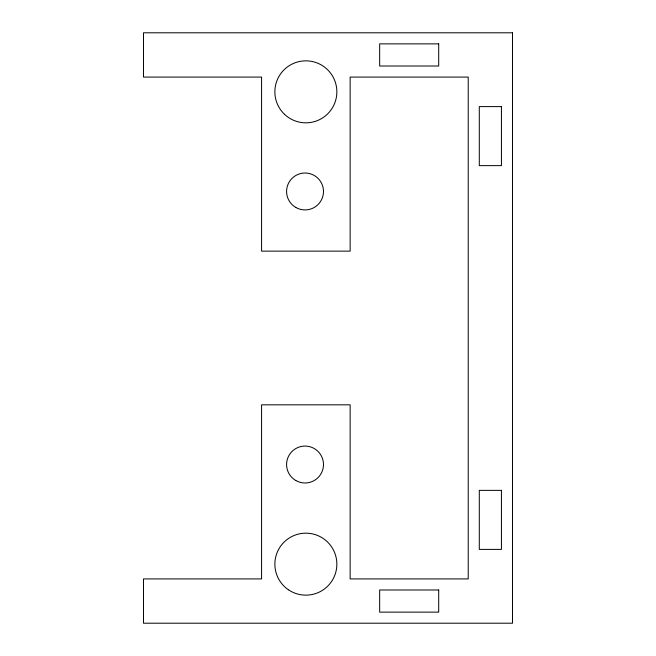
<?xml version="1.0" encoding="UTF-8"?>
<svg xmlns="http://www.w3.org/2000/svg" width="656" height="656" viewBox="0 0 656 656"><rect width="100%" height="100%" fill="white"/><g stroke="black" fill="none" stroke-linecap="round" stroke-linejoin="round"><path stroke-width="0.98" d="M512.5 32.8L143.5 32.8L143.5 77.08L261.58 77.08L261.58 251.133L350.14 251.133L350.14 77.08L468.22 77.08L468.22 578.92L350.14 578.92L350.14 404.826L261.58 404.826L261.58 578.92L143.5 578.92L143.5 623.2L512.5 623.2L512.5 32.8M438.7 43.87L379.66 43.87L379.66 66.01L438.7 66.01L438.7 43.87M501.43 106.6L479.29 106.6L479.29 165.64L501.43 165.64L501.43 106.6M501.43 490.36L479.29 490.36L479.29 549.4L501.43 549.4L501.43 490.36M438.7 589.99L379.66 589.99L379.66 612.13L438.7 612.13L438.7 589.99M295.815 480.512A18.45 18.45 0 0 0 323.49 464.53A18.45 18.45 0 0 0 295.815 448.548A18.45 18.45 0 0 0 295.815 480.512M295.815 207.452A18.45 18.45 0 0 0 323.49 191.47A18.45 18.45 0 0 0 295.815 175.488A18.45 18.45 0 0 0 295.815 207.452M288.345 589.728A30.996 30.996 0 0 0 336.766 566.546A30.996 30.996 0 0 0 292.478 536.206A30.996 30.996 0 0 0 288.345 589.728M284.565 114.357A30.996 30.996 0 0 0 336.011 99.023A30.996 30.996 0 0 0 297.004 62.131A30.996 30.996 0 0 0 284.565 114.357"/></g></svg>
